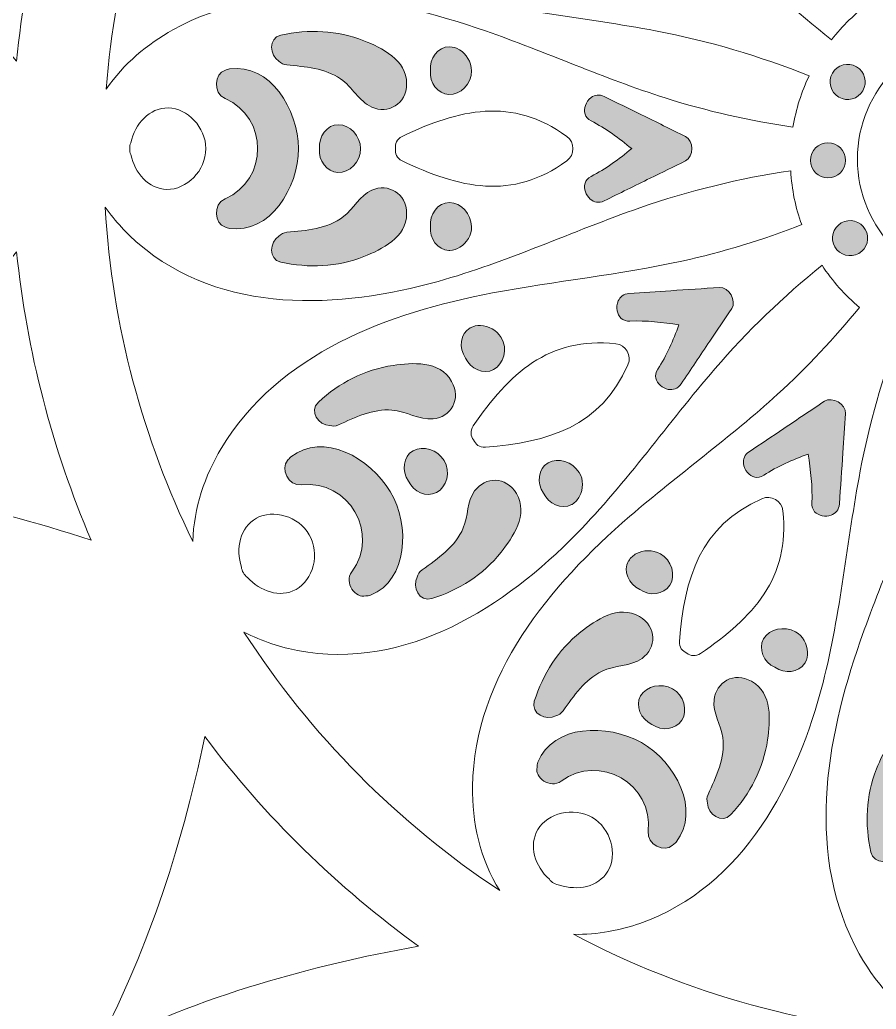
# Model space of a CAD drawing. Header units: millimetres. Extents: x -197 to 1097, y -667 to 136.
# Drawn here: x 317.7 to 378.3, y -111.9 to -41.9 of the extents above; entities that cross this region are included whole.
import ezdxf

# ---------------------------------------------------------------- set-up
doc = ezdxf.new("R2010")
doc.units = ezdxf.units.MM
doc.header["$MEASUREMENT"] = 0
doc.layers.add('engraving', color=7, linetype='Continuous')
doc.layers.add('Layer 5', color=7, linetype='Continuous')

# ---------------------------------------------------------------- blocks, each defined once
blk = doc.blocks.new('block 2')
at = {"layer": 'engraving'}
h = blk.add_hatch(color=1, dxfattribs=at)
h.dxf.hatch_style = 2
edge = h.paths.add_edge_path()
edge.add_spline(control_points=[(336.058, -44.834), (336.198, -44.981), (336.385, -45.085), (336.622, -45.107), (337.904, -45.227), (339.296, -45.33), (340.424, -46.089), (341.248, -46.643), (341.716, -47.672), (342.623, -48.085), (343.771, -48.608), (345.079, -47.885), (345.09, -46.439), (345.103, -44.72), (343.308, -43.889), (342.072, -43.396), (340.168, -42.636), (338.165, -42.568), (336.192, -43), (335.284, -43.199), (335.402, -44.447), (336.058, -44.834)], knot_values=[0, 0, 0, 0, 1, 1, 1, 2, 2, 2, 3, 3, 3, 4, 4, 4, 5, 5, 5, 6, 6, 6, 7, 7, 7, 7], degree=3, periodic=1)
h = blk.add_hatch(color=1, dxfattribs=at)
h.dxf.hatch_style = 2
edge = h.paths.add_edge_path()
edge.add_spline(control_points=[(348.123, -43.816), (348.119, -43.816), (348.116, -43.815), (348.112, -43.815), (347.294, -43.803), (346.695, -44.657), (346.767, -45.506), (346.686, -46.357), (347.277, -47.157), (348.078, -47.204), (348.871, -47.249), (349.714, -46.412), (349.678, -45.51), (349.652, -44.88), (349.315, -44.328), (348.836, -44.036), (348.622, -43.905), (348.381, -43.822), (348.123, -43.816)], knot_values=[0, 0, 0, 0, 1, 1, 1, 2, 2, 2, 3, 3, 3, 4, 4, 4, 5, 5, 5, 6, 6, 6, 6], degree=3, periodic=1)
h = blk.add_hatch(color=1, dxfattribs=at)
h.dxf.hatch_style = 2
edge = h.paths.add_edge_path()
edge.add_spline(control_points=[(337.436, -51.024), (337.414, -48.259), (335.434, -44.972), (332.573, -45.382), (332.449, -45.4), (332.34, -45.443), (332.243, -45.499), (331.527, -45.688), (331.348, -47.09), (332.248, -47.474), (335.322, -48.786), (335.321, -53.262), (332.248, -54.573), (331.349, -54.957), (331.527, -56.361), (332.243, -56.549), (332.341, -56.605), (332.449, -56.648), (332.573, -56.665), (335.401, -57.071), (337.457, -53.795), (337.436, -51.024)], knot_values=[0, 0, 0, 0, 1, 1, 1, 2, 2, 2, 3, 3, 3, 4, 4, 4, 5, 5, 5, 6, 6, 6, 7, 7, 7, 7], degree=3, periodic=1)
h = blk.add_hatch(color=1, dxfattribs=at)
h.dxf.hatch_style = 2
edge = h.paths.add_edge_path()
edge.add_spline(control_points=[(375.203, -45.684), (374.86, -46.278), (375.064, -47.038), (375.658, -47.381), (376.252, -47.724), (377.011, -47.52), (377.354, -46.926), (377.697, -46.332), (377.494, -45.573), (376.9, -45.23), (376.306, -44.887), (375.546, -45.09), (375.203, -45.684)], knot_values=[0, 0, 0, 0, 1, 1, 1, 2, 2, 2, 3, 3, 3, 4, 4, 4, 4], degree=3, periodic=1)
h = blk.add_hatch(color=1, dxfattribs=at)
h.dxf.hatch_style = 2
edge = h.paths.add_edge_path()
edge.add_spline(control_points=[(357.729, -54.079), (357.796, -54.276), (357.919, -54.457), (358.076, -54.591), (358.334, -54.812), (358.687, -54.905), (359.058, -54.715), (360.144, -54.183), (361.229, -53.649), (362.314, -53.116), (363.148, -52.706), (363.981, -52.296), (364.815, -51.888), (365.41, -51.596), (365.41, -50.452), (364.815, -50.16), (363.779, -49.652), (362.745, -49.144), (361.71, -48.635), (360.826, -48.2), (359.942, -47.766), (359.058, -47.333), (358.717, -47.158), (358.391, -47.222), (358.14, -47.405), (357.951, -47.542), (357.805, -47.745), (357.729, -47.968), (357.587, -48.37), (357.671, -48.831), (358.14, -49.06), (359.177, -49.591), (360.103, -50.283), (361.008, -51.024), (360.103, -51.764), (359.177, -52.456), (358.14, -52.987), (357.672, -53.217), (357.587, -53.678), (357.729, -54.079)], knot_values=[0, 0, 0, 0, 1, 1, 1, 2, 2, 2, 3, 3, 3, 4, 4, 4, 5, 5, 5, 6, 6, 6, 7, 7, 7, 8, 8, 8, 9, 9, 9, 10, 10, 10, 11, 11, 11, 12, 12, 12, 13, 13, 13, 13], degree=3, periodic=1)
h = blk.add_hatch(color=1, dxfattribs=at)
h.dxf.hatch_style = 2
edge = h.paths.add_edge_path()
edge.add_spline(control_points=[(340.236, -52.718), (341.029, -52.763), (341.873, -51.926), (341.836, -51.024), (341.799, -50.107), (341.109, -49.341), (340.27, -49.329), (339.453, -49.316), (338.853, -50.171), (338.926, -51.02), (338.844, -51.871), (339.435, -52.671), (340.236, -52.718)], knot_values=[0, 0, 0, 0, 1, 1, 1, 2, 2, 2, 3, 3, 3, 4, 4, 4, 4], degree=3, periodic=1)
h = blk.add_hatch(color=1, dxfattribs=at)
h.dxf.hatch_style = 2
edge = h.paths.add_edge_path()
edge.add_spline(control_points=[(373.643, -51.852), (373.643, -52.538), (374.199, -53.094), (374.885, -53.094), (375.571, -53.094), (376.127, -52.538), (376.127, -51.852), (376.127, -51.166), (375.571, -50.61), (374.885, -50.61), (374.199, -50.61), (373.643, -51.166), (373.643, -51.852)], knot_values=[0, 0, 0, 0, 1, 1, 1, 2, 2, 2, 3, 3, 3, 4, 4, 4, 4], degree=3, periodic=1)
h = blk.add_hatch(color=1, dxfattribs=at)
h.dxf.hatch_style = 2
edge = h.paths.add_edge_path()
edge.add_spline(control_points=[(336.058, -57.213), (335.402, -57.601), (335.282, -58.848), (336.192, -59.047), (338.16, -59.479), (340.174, -59.417), (342.072, -58.651), (343.308, -58.153), (345.103, -57.333), (345.09, -55.608), (345.078, -54.149), (343.775, -53.463), (342.623, -53.962), (341.778, -54.329), (341.349, -55.276), (340.623, -55.828), (339.471, -56.706), (337.969, -56.814), (336.622, -56.94), (336.385, -56.962), (336.199, -57.067), (336.058, -57.213)], knot_values=[0, 0, 0, 0, 1, 1, 1, 2, 2, 2, 3, 3, 3, 4, 4, 4, 5, 5, 5, 6, 6, 6, 7, 7, 7, 7], degree=3, periodic=1)
h = blk.add_hatch(color=1, dxfattribs=at)
h.dxf.hatch_style = 2
edge = h.paths.add_edge_path()
edge.add_spline(control_points=[(349.678, -56.538), (349.64, -55.621), (348.951, -54.855), (348.112, -54.843), (347.294, -54.831), (346.695, -55.685), (346.767, -56.534), (346.686, -57.385), (347.277, -58.185), (348.078, -58.232), (348.101, -58.233), (348.125, -58.226), (348.149, -58.226), (348.394, -58.224), (348.639, -58.142), (348.861, -58), (349.338, -57.697), (349.702, -57.135), (349.678, -56.538)], knot_values=[0, 0, 0, 0, 1, 1, 1, 2, 2, 2, 3, 3, 3, 4, 4, 4, 5, 5, 5, 6, 6, 6, 6], degree=3, periodic=1)
h = blk.add_hatch(color=1, dxfattribs=at)
h.dxf.hatch_style = 2
edge = h.paths.add_edge_path()
edge.add_spline(control_points=[(377.527, -56.732), (377.184, -56.138), (376.424, -55.934), (375.83, -56.277), (375.236, -56.62), (375.032, -57.38), (375.375, -57.974), (375.718, -58.568), (376.478, -58.771), (377.072, -58.428), (377.666, -58.085), (377.87, -57.326), (377.527, -56.732)], knot_values=[0, 0, 0, 0, 1, 1, 1, 2, 2, 2, 3, 3, 3, 4, 4, 4, 4], degree=3, periodic=1)
h = blk.add_hatch(color=1, dxfattribs=at)
h.dxf.hatch_style = 2
edge = h.paths.add_edge_path()
edge.add_spline(control_points=[(368.078, -62.337), (368.448, -61.787), (367.875, -60.796), (367.214, -60.841), (366.064, -60.919), (364.913, -60.996), (363.763, -61.073), (362.78, -61.139), (361.797, -61.204), (360.815, -61.271), (360.432, -61.29), (360.182, -61.509), (360.056, -61.793), (359.961, -62.006), (359.936, -62.255), (359.982, -62.486), (360.059, -62.905), (360.363, -63.262), (360.884, -63.226), (362.048, -63.167), (363.195, -63.304), (364.349, -63.492), (363.935, -64.586), (363.48, -65.648), (362.847, -66.627), (362.556, -67.06), (362.714, -67.501), (363.037, -67.778), (363.194, -67.915), (363.39, -68.01), (363.594, -68.048), (363.928, -68.11), (364.28, -68.014), (364.506, -67.664), (365.181, -66.661), (365.853, -65.656), (366.526, -64.651), (367.043, -63.88), (367.56, -63.108), (368.078, -62.337)], knot_values=[0, 0, 0, 0, 1, 1, 1, 2, 2, 2, 3, 3, 3, 4, 4, 4, 5, 5, 5, 6, 6, 6, 7, 7, 7, 8, 8, 8, 9, 9, 9, 10, 10, 10, 11, 11, 11, 12, 12, 12, 13, 13, 13, 13], degree=3, periodic=1)
h = blk.add_hatch(color=1, dxfattribs=at)
h.dxf.hatch_style = 2
edge = h.paths.add_edge_path()
edge.add_spline(control_points=[(351.241, -66.65), (351.951, -66.293), (352.263, -65.146), (351.78, -64.383), (351.443, -63.85), (350.875, -63.54), (350.314, -63.527), (350.063, -63.521), (349.813, -63.569), (349.587, -63.693), (349.583, -63.695), (349.579, -63.696), (349.576, -63.698), (348.862, -64.096), (348.77, -65.135), (349.257, -65.834), (349.612, -66.612), (350.525, -67.01), (351.241, -66.65)], knot_values=[0, 0, 0, 0, 1, 1, 1, 2, 2, 2, 3, 3, 3, 4, 4, 4, 5, 5, 5, 6, 6, 6, 6], degree=3, periodic=1)
h = blk.add_hatch(color=1, dxfattribs=at)
h.dxf.hatch_style = 2
edge = h.paths.add_edge_path()
edge.add_spline(control_points=[(339.647, -70.608), (339.842, -70.664), (340.056, -70.661), (340.272, -70.562), (341.442, -70.025), (342.699, -69.418), (344.055, -69.511), (345.046, -69.579), (345.966, -70.236), (346.958, -70.14), (348.213, -70.019), (348.984, -68.739), (348.271, -67.482), (347.423, -65.986), (345.453, -66.164), (344.136, -66.355), (342.108, -66.649), (340.338, -67.591), (338.846, -68.952), (338.159, -69.578), (338.885, -70.6), (339.647, -70.608)], knot_values=[0, 0, 0, 0, 1, 1, 1, 2, 2, 2, 3, 3, 3, 4, 4, 4, 5, 5, 5, 6, 6, 6, 7, 7, 7, 7], degree=3, periodic=1)
h = blk.add_hatch(color=1, dxfattribs=at)
h.dxf.hatch_style = 2
edge = h.paths.add_edge_path()
edge.add_spline(control_points=[(374.632, -68.892), (373.675, -69.535), (372.717, -70.176), (371.759, -70.818), (370.941, -71.366), (370.123, -71.914), (369.306, -72.463), (368.984, -72.671), (368.876, -72.986), (368.909, -73.295), (368.933, -73.527), (369.036, -73.755), (369.192, -73.932), (369.468, -74.256), (369.909, -74.414), (370.343, -74.122), (371.321, -73.49), (372.383, -73.034), (373.477, -72.62), (373.666, -73.774), (373.802, -74.922), (373.744, -76.086), (373.708, -76.606), (374.065, -76.91), (374.484, -76.987), (374.688, -77.028), (374.905, -77.012), (375.101, -76.943), (375.421, -76.83), (375.678, -76.571), (375.699, -76.154), (375.781, -74.948), (375.861, -73.742), (375.942, -72.535), (376.004, -71.609), (376.066, -70.682), (376.128, -69.756), (376.174, -69.094), (375.183, -68.522), (374.632, -68.892)], knot_values=[0, 0, 0, 0, 1, 1, 1, 2, 2, 2, 3, 3, 3, 4, 4, 4, 5, 5, 5, 6, 6, 6, 7, 7, 7, 8, 8, 8, 9, 9, 9, 10, 10, 10, 11, 11, 11, 12, 12, 12, 13, 13, 13, 13], degree=3, periodic=1)
h = blk.add_hatch(color=1, dxfattribs=at)
h.dxf.hatch_style = 2
edge = h.paths.add_edge_path()
edge.add_spline(control_points=[(336.903, -72.824), (336.804, -72.902), (336.732, -72.993), (336.675, -73.09), (336.151, -73.612), (336.696, -74.916), (337.668, -74.798), (340.986, -74.398), (343.222, -78.274), (341.217, -80.946), (340.63, -81.729), (341.486, -82.855), (342.201, -82.66), (342.313, -82.66), (342.428, -82.643), (342.544, -82.596), (345.196, -81.533), (345.339, -77.668), (343.935, -75.279), (342.534, -72.895), (339.175, -71.039), (336.903, -72.824)], knot_values=[0, 0, 0, 0, 1, 1, 1, 2, 2, 2, 3, 3, 3, 4, 4, 4, 5, 5, 5, 6, 6, 6, 7, 7, 7, 7], degree=3, periodic=1)
h = blk.add_hatch(color=1, dxfattribs=at)
h.dxf.hatch_style = 2
edge = h.paths.add_edge_path()
edge.add_spline(control_points=[(347.207, -75.346), (347.917, -74.989), (348.229, -73.842), (347.746, -73.079), (347.255, -72.304), (346.275, -71.985), (345.542, -72.394), (344.828, -72.792), (344.736, -73.831), (345.223, -74.531), (345.578, -75.308), (346.491, -75.706), (347.207, -75.346)], knot_values=[0, 0, 0, 0, 1, 1, 1, 2, 2, 2, 3, 3, 3, 4, 4, 4, 4], degree=3, periodic=1)
h = blk.add_hatch(color=1, dxfattribs=at)
h.dxf.hatch_style = 2
edge = h.paths.add_edge_path()
edge.add_spline(control_points=[(354.771, -75.385), (355.126, -76.163), (356.039, -76.56), (356.755, -76.2), (356.776, -76.189), (356.794, -76.172), (356.814, -76.16), (357.025, -76.035), (357.196, -75.842), (357.318, -75.608), (357.58, -75.107), (357.614, -74.438), (357.294, -73.933), (356.803, -73.158), (355.823, -72.839), (355.09, -73.248), (354.376, -73.646), (354.284, -74.686), (354.771, -75.385)], knot_values=[0, 0, 0, 0, 1, 1, 1, 2, 2, 2, 3, 3, 3, 4, 4, 4, 5, 5, 5, 6, 6, 6, 6], degree=3, periodic=1)
h = blk.add_hatch(color=1, dxfattribs=at)
h.dxf.hatch_style = 2
edge = h.paths.add_edge_path()
edge.add_spline(control_points=[(349.896, -75.23), (349.348, -75.97), (349.45, -77.004), (349.098, -77.846), (348.539, -79.182), (347.292, -80.027), (346.189, -80.809), (345.994, -80.947), (345.885, -81.131), (345.837, -81.328), (345.462, -81.992), (345.982, -83.132), (346.87, -82.849), (348.789, -82.239), (350.503, -81.179), (351.764, -79.566), (352.585, -78.517), (353.73, -76.909), (352.856, -75.422), (352.116, -74.164), (350.645, -74.222), (349.896, -75.23)], knot_values=[0, 0, 0, 0, 1, 1, 1, 2, 2, 2, 3, 3, 3, 4, 4, 4, 5, 5, 5, 6, 6, 6, 7, 7, 7, 7], degree=3, periodic=1)
h = blk.add_hatch(color=1, dxfattribs=at)
h.dxf.hatch_style = 2
edge = h.paths.add_edge_path()
edge.add_spline(control_points=[(363.037, -79.676), (362.479, -79.383), (361.832, -79.399), (361.34, -79.667), (361.119, -79.788), (360.927, -79.955), (360.793, -80.175), (360.791, -80.179), (360.788, -80.181), (360.786, -80.185), (360.367, -80.886), (360.807, -81.833), (361.578, -82.194), (362.275, -82.69), (363.263, -82.579), (363.704, -81.908), (364.14, -81.245), (363.837, -80.095), (363.037, -79.676)], knot_values=[0, 0, 0, 0, 1, 1, 1, 2, 2, 2, 3, 3, 3, 4, 4, 4, 5, 5, 5, 6, 6, 6, 6], degree=3, periodic=1)
h = blk.add_hatch(color=1, dxfattribs=at)
h.dxf.hatch_style = 2
edge = h.paths.add_edge_path()
edge.add_spline(control_points=[(355.642, -91.133), (355.839, -91.085), (356.023, -90.975), (356.161, -90.781), (356.905, -89.731), (357.691, -88.577), (358.911, -87.98), (359.804, -87.543), (360.929, -87.652), (361.739, -87.073), (362.766, -86.34), (362.794, -84.846), (361.548, -84.114), (360.066, -83.243), (358.448, -84.382), (357.403, -85.206), (355.794, -86.475), (354.732, -88.175), (354.12, -90.1), (353.839, -90.986), (354.978, -91.508), (355.642, -91.133)], knot_values=[0, 0, 0, 0, 1, 1, 1, 2, 2, 2, 3, 3, 3, 4, 4, 4, 5, 5, 5, 6, 6, 6, 7, 7, 7, 7], degree=3, periodic=1)
h = blk.add_hatch(color=1, dxfattribs=at)
h.dxf.hatch_style = 2
edge = h.paths.add_edge_path()
edge.add_spline(control_points=[(372.587, -85.19), (371.775, -84.764), (370.767, -84.978), (370.336, -85.698), (369.917, -86.4), (370.357, -87.347), (371.129, -87.708), (371.825, -88.204), (372.814, -88.093), (373.254, -87.422), (373.267, -87.402), (373.274, -87.379), (373.285, -87.358), (373.406, -87.145), (373.457, -86.891), (373.446, -86.628), (373.422, -86.064), (373.117, -85.468), (372.587, -85.19)], knot_values=[0, 0, 0, 0, 1, 1, 1, 2, 2, 2, 3, 3, 3, 4, 4, 4, 5, 5, 5, 6, 6, 6, 6], degree=3, periodic=1)
h = blk.add_hatch(color=1, dxfattribs=at)
h.dxf.hatch_style = 2
edge = h.paths.add_edge_path()
edge.add_spline(control_points=[(368.018, -98.124), (369.375, -96.635), (370.329, -94.86), (370.615, -92.833), (370.801, -91.514), (370.989, -89.549), (369.488, -88.698), (368.219, -87.978), (366.973, -88.764), (366.829, -90.012), (366.724, -90.926), (367.33, -91.771), (367.446, -92.676), (367.629, -94.113), (366.972, -95.468), (366.408, -96.697), (366.309, -96.914), (366.306, -97.127), (366.363, -97.323), (366.37, -98.084), (367.39, -98.812), (368.018, -98.124)], knot_values=[0, 0, 0, 0, 1, 1, 1, 2, 2, 2, 3, 3, 3, 4, 4, 4, 5, 5, 5, 6, 6, 6, 7, 7, 7, 7], degree=3, periodic=1)
h = blk.add_hatch(color=1, dxfattribs=at)
h.dxf.hatch_style = 2
edge = h.paths.add_edge_path()
edge.add_spline(control_points=[(361.64, -89.733), (361.221, -90.434), (361.661, -91.381), (362.433, -91.743), (363.129, -92.238), (364.118, -92.127), (364.558, -91.456), (364.994, -90.793), (364.691, -89.643), (363.891, -89.224), (363.079, -88.798), (362.071, -89.012), (361.64, -89.733)], knot_values=[0, 0, 0, 0, 1, 1, 1, 2, 2, 2, 3, 3, 3, 4, 4, 4, 4], degree=3, periodic=1)
h = blk.add_hatch(color=1, dxfattribs=at)
h.dxf.hatch_style = 2
edge = h.paths.add_edge_path()
edge.add_spline(control_points=[(362.171, -99.302), (362.054, -100.273), (363.359, -100.82), (363.88, -100.294), (363.977, -100.238), (364.068, -100.165), (364.145, -100.067), (365.911, -97.821), (364.102, -94.401), (361.691, -93.035), (359.286, -91.671), (355.449, -91.742), (354.374, -94.425), (354.327, -94.542), (354.31, -94.657), (354.31, -94.769), (354.116, -95.484), (355.24, -96.34), (356.023, -95.752), (358.696, -93.746), (362.572, -95.985), (362.171, -99.302)], knot_values=[0, 0, 0, 0, 1, 1, 1, 2, 2, 2, 3, 3, 3, 4, 4, 4, 5, 5, 5, 6, 6, 6, 7, 7, 7, 7], degree=3, periodic=1)
h = blk.add_hatch(color=1, dxfattribs=at)
h.dxf.hatch_style = 2
edge = h.paths.add_edge_path()
edge.add_spline(control_points=[(383.007, -94.347), (383.53, -93.199), (382.807, -91.891), (381.362, -91.88), (379.643, -91.866), (378.811, -93.662), (378.318, -94.897), (377.559, -96.801), (377.49, -98.805), (377.922, -100.777), (378.121, -101.686), (379.369, -101.568), (379.757, -100.912), (379.903, -100.771), (380.007, -100.585), (380.03, -100.347), (380.149, -99.066), (380.253, -97.673), (381.012, -96.546), (381.566, -95.721), (382.594, -95.253), (383.007, -94.347)], knot_values=[0, 0, 0, 0, 1, 1, 1, 2, 2, 2, 3, 3, 3, 4, 4, 4, 5, 5, 5, 6, 6, 6, 7, 7, 7, 7], degree=3, periodic=1)
at = {"layer": 'engraving', "lineweight": 0}
for points, knots in [([(336.058, -44.834), (336.198, -44.981), (336.385, -45.085), (336.622, -45.107), (337.904, -45.227), (339.296, -45.33), (340.424, -46.089), (341.248, -46.643), (341.716, -47.672), (342.623, -48.085), (343.771, -48.608), (345.079, -47.885), (345.09, -46.439), (345.103, -44.72), (343.308, -43.889), (342.072, -43.396), (340.168, -42.636), (338.165, -42.568), (336.192, -43), (335.284, -43.199), (335.402, -44.447), (336.058, -44.834)], [0, 0, 0, 0, 1, 1, 1, 2, 2, 2, 3, 3, 3, 4, 4, 4, 5, 5, 5, 6, 6, 6, 7, 7, 7, 7]), ([(348.123, -43.816), (348.119, -43.816), (348.116, -43.815), (348.112, -43.815), (347.294, -43.803), (346.695, -44.657), (346.767, -45.506), (346.686, -46.357), (347.277, -47.157), (348.078, -47.204), (348.871, -47.249), (349.714, -46.412), (349.678, -45.51), (349.652, -44.88), (349.315, -44.328), (348.836, -44.036), (348.622, -43.905), (348.381, -43.822), (348.123, -43.816)], [0, 0, 0, 0, 1, 1, 1, 2, 2, 2, 3, 3, 3, 4, 4, 4, 5, 5, 5, 6, 6, 6, 6]), ([(337.436, -51.024), (337.414, -48.259), (335.434, -44.972), (332.573, -45.382), (332.449, -45.4), (332.34, -45.443), (332.243, -45.499), (331.527, -45.688), (331.348, -47.09), (332.248, -47.474), (335.322, -48.786), (335.321, -53.262), (332.248, -54.573), (331.349, -54.957), (331.527, -56.361), (332.243, -56.549), (332.341, -56.605), (332.449, -56.648), (332.573, -56.665), (335.401, -57.071), (337.457, -53.795), (337.436, -51.024)], [0, 0, 0, 0, 1, 1, 1, 2, 2, 2, 3, 3, 3, 4, 4, 4, 5, 5, 5, 6, 6, 6, 7, 7, 7, 7]), ([(375.203, -45.684), (374.86, -46.278), (375.064, -47.038), (375.658, -47.381), (376.252, -47.724), (377.011, -47.52), (377.354, -46.926), (377.697, -46.332), (377.494, -45.573), (376.9, -45.23), (376.306, -44.887), (375.546, -45.09), (375.203, -45.684)], [0, 0, 0, 0, 1, 1, 1, 2, 2, 2, 3, 3, 3, 4, 4, 4, 4]), ([(357.729, -54.079), (357.796, -54.276), (357.919, -54.457), (358.076, -54.591), (358.334, -54.812), (358.687, -54.905), (359.058, -54.715), (360.144, -54.183), (361.229, -53.649), (362.314, -53.116), (363.148, -52.706), (363.981, -52.296), (364.815, -51.888), (365.41, -51.596), (365.41, -50.452), (364.815, -50.16), (363.779, -49.652), (362.745, -49.144), (361.71, -48.635), (360.826, -48.2), (359.942, -47.766), (359.058, -47.333), (358.717, -47.158), (358.391, -47.222), (358.14, -47.405), (357.951, -47.542), (357.805, -47.745), (357.729, -47.968), (357.587, -48.37), (357.671, -48.831), (358.14, -49.06), (359.177, -49.591), (360.103, -50.283), (361.008, -51.024), (360.103, -51.764), (359.177, -52.456), (358.14, -52.987), (357.672, -53.217), (357.587, -53.678), (357.729, -54.079)], [0, 0, 0, 0, 1, 1, 1, 2, 2, 2, 3, 3, 3, 4, 4, 4, 5, 5, 5, 6, 6, 6, 7, 7, 7, 8, 8, 8, 9, 9, 9, 10, 10, 10, 11, 11, 11, 12, 12, 12, 13, 13, 13, 13]), ([(340.236, -52.718), (341.029, -52.763), (341.873, -51.926), (341.836, -51.024), (341.799, -50.107), (341.109, -49.341), (340.27, -49.329), (339.453, -49.316), (338.853, -50.171), (338.926, -51.02), (338.844, -51.871), (339.435, -52.671), (340.236, -52.718)], [0, 0, 0, 0, 1, 1, 1, 2, 2, 2, 3, 3, 3, 4, 4, 4, 4]), ([(373.643, -51.852), (373.643, -52.538), (374.199, -53.094), (374.885, -53.094), (375.571, -53.094), (376.127, -52.538), (376.127, -51.852), (376.127, -51.166), (375.571, -50.61), (374.885, -50.61), (374.199, -50.61), (373.643, -51.166), (373.643, -51.852)], [0, 0, 0, 0, 1, 1, 1, 2, 2, 2, 3, 3, 3, 4, 4, 4, 4]), ([(336.058, -57.213), (335.402, -57.601), (335.282, -58.848), (336.192, -59.047), (338.16, -59.479), (340.174, -59.417), (342.072, -58.651), (343.308, -58.153), (345.103, -57.333), (345.09, -55.608), (345.078, -54.149), (343.775, -53.463), (342.623, -53.962), (341.778, -54.329), (341.349, -55.276), (340.623, -55.828), (339.471, -56.706), (337.969, -56.814), (336.622, -56.94), (336.385, -56.962), (336.199, -57.067), (336.058, -57.213)], [0, 0, 0, 0, 1, 1, 1, 2, 2, 2, 3, 3, 3, 4, 4, 4, 5, 5, 5, 6, 6, 6, 7, 7, 7, 7]), ([(349.678, -56.538), (349.64, -55.621), (348.951, -54.855), (348.112, -54.843), (347.294, -54.831), (346.695, -55.685), (346.767, -56.534), (346.686, -57.385), (347.277, -58.185), (348.078, -58.232), (348.101, -58.233), (348.125, -58.226), (348.149, -58.226), (348.394, -58.224), (348.639, -58.142), (348.861, -58), (349.338, -57.697), (349.702, -57.135), (349.678, -56.538)], [0, 0, 0, 0, 1, 1, 1, 2, 2, 2, 3, 3, 3, 4, 4, 4, 5, 5, 5, 6, 6, 6, 6]), ([(377.527, -56.732), (377.184, -56.138), (376.424, -55.934), (375.83, -56.277), (375.236, -56.62), (375.032, -57.38), (375.375, -57.974), (375.718, -58.568), (376.478, -58.771), (377.072, -58.428), (377.666, -58.085), (377.87, -57.326), (377.527, -56.732)], [0, 0, 0, 0, 1, 1, 1, 2, 2, 2, 3, 3, 3, 4, 4, 4, 4]), ([(368.078, -62.337), (368.448, -61.787), (367.875, -60.796), (367.214, -60.841), (366.064, -60.919), (364.913, -60.996), (363.763, -61.073), (362.78, -61.139), (361.797, -61.204), (360.815, -61.271), (360.432, -61.29), (360.182, -61.509), (360.056, -61.793), (359.961, -62.006), (359.936, -62.255), (359.982, -62.486), (360.059, -62.905), (360.363, -63.262), (360.884, -63.226), (362.048, -63.167), (363.195, -63.304), (364.349, -63.492), (363.935, -64.586), (363.48, -65.648), (362.847, -66.627), (362.556, -67.06), (362.714, -67.501), (363.037, -67.778), (363.194, -67.915), (363.39, -68.01), (363.594, -68.048), (363.928, -68.11), (364.28, -68.014), (364.506, -67.664), (365.181, -66.661), (365.853, -65.656), (366.526, -64.651), (367.043, -63.88), (367.56, -63.108), (368.078, -62.337)], [0, 0, 0, 0, 1, 1, 1, 2, 2, 2, 3, 3, 3, 4, 4, 4, 5, 5, 5, 6, 6, 6, 7, 7, 7, 8, 8, 8, 9, 9, 9, 10, 10, 10, 11, 11, 11, 12, 12, 12, 13, 13, 13, 13]), ([(351.241, -66.65), (351.951, -66.293), (352.263, -65.146), (351.78, -64.383), (351.443, -63.85), (350.875, -63.54), (350.314, -63.527), (350.063, -63.521), (349.813, -63.569), (349.587, -63.693), (349.583, -63.695), (349.579, -63.696), (349.576, -63.698), (348.862, -64.096), (348.77, -65.135), (349.257, -65.834), (349.612, -66.612), (350.525, -67.01), (351.241, -66.65)], [0, 0, 0, 0, 1, 1, 1, 2, 2, 2, 3, 3, 3, 4, 4, 4, 5, 5, 5, 6, 6, 6, 6]), ([(339.647, -70.608), (339.842, -70.664), (340.056, -70.661), (340.272, -70.562), (341.442, -70.025), (342.699, -69.418), (344.055, -69.511), (345.046, -69.579), (345.966, -70.236), (346.958, -70.14), (348.213, -70.019), (348.984, -68.739), (348.271, -67.482), (347.423, -65.986), (345.453, -66.164), (344.136, -66.355), (342.108, -66.649), (340.338, -67.591), (338.846, -68.952), (338.159, -69.578), (338.885, -70.6), (339.647, -70.608)], [0, 0, 0, 0, 1, 1, 1, 2, 2, 2, 3, 3, 3, 4, 4, 4, 5, 5, 5, 6, 6, 6, 7, 7, 7, 7]), ([(374.632, -68.892), (373.675, -69.535), (372.717, -70.176), (371.759, -70.818), (370.941, -71.366), (370.123, -71.914), (369.306, -72.463), (368.984, -72.671), (368.876, -72.986), (368.909, -73.295), (368.933, -73.527), (369.036, -73.755), (369.192, -73.932), (369.468, -74.256), (369.909, -74.414), (370.343, -74.122), (371.321, -73.49), (372.383, -73.034), (373.477, -72.62), (373.666, -73.774), (373.802, -74.922), (373.744, -76.086), (373.708, -76.606), (374.065, -76.91), (374.484, -76.987), (374.688, -77.028), (374.905, -77.012), (375.101, -76.943), (375.421, -76.83), (375.678, -76.571), (375.699, -76.154), (375.781, -74.948), (375.861, -73.742), (375.942, -72.535), (376.004, -71.609), (376.066, -70.682), (376.128, -69.756), (376.174, -69.094), (375.183, -68.522), (374.632, -68.892)], [0, 0, 0, 0, 1, 1, 1, 2, 2, 2, 3, 3, 3, 4, 4, 4, 5, 5, 5, 6, 6, 6, 7, 7, 7, 8, 8, 8, 9, 9, 9, 10, 10, 10, 11, 11, 11, 12, 12, 12, 13, 13, 13, 13]), ([(336.903, -72.824), (336.804, -72.902), (336.732, -72.993), (336.675, -73.09), (336.151, -73.612), (336.696, -74.916), (337.668, -74.798), (340.986, -74.398), (343.222, -78.274), (341.217, -80.946), (340.63, -81.729), (341.486, -82.855), (342.201, -82.66), (342.313, -82.66), (342.428, -82.643), (342.544, -82.596), (345.196, -81.533), (345.339, -77.668), (343.935, -75.279), (342.534, -72.895), (339.175, -71.039), (336.903, -72.824)], [0, 0, 0, 0, 1, 1, 1, 2, 2, 2, 3, 3, 3, 4, 4, 4, 5, 5, 5, 6, 6, 6, 7, 7, 7, 7]), ([(347.207, -75.346), (347.917, -74.989), (348.229, -73.842), (347.746, -73.079), (347.255, -72.304), (346.275, -71.985), (345.542, -72.394), (344.828, -72.792), (344.736, -73.831), (345.223, -74.531), (345.578, -75.308), (346.491, -75.706), (347.207, -75.346)], [0, 0, 0, 0, 1, 1, 1, 2, 2, 2, 3, 3, 3, 4, 4, 4, 4]), ([(354.771, -75.385), (355.126, -76.163), (356.039, -76.56), (356.755, -76.2), (356.776, -76.189), (356.794, -76.172), (356.814, -76.16), (357.025, -76.035), (357.196, -75.842), (357.318, -75.608), (357.58, -75.107), (357.614, -74.438), (357.294, -73.933), (356.803, -73.158), (355.823, -72.839), (355.09, -73.248), (354.376, -73.646), (354.284, -74.686), (354.771, -75.385)], [0, 0, 0, 0, 1, 1, 1, 2, 2, 2, 3, 3, 3, 4, 4, 4, 5, 5, 5, 6, 6, 6, 6]), ([(349.896, -75.23), (349.348, -75.97), (349.45, -77.004), (349.098, -77.846), (348.539, -79.182), (347.292, -80.027), (346.189, -80.809), (345.994, -80.947), (345.885, -81.131), (345.837, -81.328), (345.462, -81.992), (345.982, -83.132), (346.87, -82.849), (348.789, -82.239), (350.503, -81.179), (351.764, -79.566), (352.585, -78.517), (353.73, -76.909), (352.856, -75.422), (352.116, -74.164), (350.645, -74.222), (349.896, -75.23)], [0, 0, 0, 0, 1, 1, 1, 2, 2, 2, 3, 3, 3, 4, 4, 4, 5, 5, 5, 6, 6, 6, 7, 7, 7, 7]), ([(363.037, -79.676), (362.479, -79.383), (361.832, -79.399), (361.34, -79.667), (361.119, -79.788), (360.927, -79.955), (360.793, -80.175), (360.791, -80.179), (360.788, -80.181), (360.786, -80.185), (360.367, -80.886), (360.807, -81.833), (361.578, -82.194), (362.275, -82.69), (363.263, -82.579), (363.704, -81.908), (364.14, -81.245), (363.837, -80.095), (363.037, -79.676)], [0, 0, 0, 0, 1, 1, 1, 2, 2, 2, 3, 3, 3, 4, 4, 4, 5, 5, 5, 6, 6, 6, 6]), ([(355.642, -91.133), (355.839, -91.085), (356.023, -90.975), (356.161, -90.781), (356.905, -89.731), (357.691, -88.577), (358.911, -87.98), (359.804, -87.543), (360.929, -87.652), (361.739, -87.073), (362.766, -86.34), (362.794, -84.846), (361.548, -84.114), (360.066, -83.243), (358.448, -84.382), (357.403, -85.206), (355.794, -86.475), (354.732, -88.175), (354.12, -90.1), (353.839, -90.986), (354.978, -91.508), (355.642, -91.133)], [0, 0, 0, 0, 1, 1, 1, 2, 2, 2, 3, 3, 3, 4, 4, 4, 5, 5, 5, 6, 6, 6, 7, 7, 7, 7]), ([(372.587, -85.19), (371.775, -84.764), (370.767, -84.978), (370.336, -85.698), (369.917, -86.4), (370.357, -87.347), (371.129, -87.708), (371.825, -88.204), (372.814, -88.093), (373.254, -87.422), (373.267, -87.402), (373.274, -87.379), (373.285, -87.358), (373.406, -87.145), (373.457, -86.891), (373.446, -86.628), (373.422, -86.064), (373.117, -85.468), (372.587, -85.19)], [0, 0, 0, 0, 1, 1, 1, 2, 2, 2, 3, 3, 3, 4, 4, 4, 5, 5, 5, 6, 6, 6, 6]), ([(368.018, -98.124), (369.375, -96.635), (370.329, -94.86), (370.615, -92.833), (370.801, -91.514), (370.989, -89.549), (369.488, -88.698), (368.219, -87.978), (366.973, -88.764), (366.829, -90.012), (366.724, -90.926), (367.33, -91.771), (367.446, -92.676), (367.629, -94.113), (366.972, -95.468), (366.408, -96.697), (366.309, -96.914), (366.306, -97.127), (366.363, -97.323), (366.37, -98.084), (367.39, -98.812), (368.018, -98.124)], [0, 0, 0, 0, 1, 1, 1, 2, 2, 2, 3, 3, 3, 4, 4, 4, 5, 5, 5, 6, 6, 6, 7, 7, 7, 7]), ([(361.64, -89.733), (361.221, -90.434), (361.661, -91.381), (362.433, -91.743), (363.129, -92.238), (364.118, -92.127), (364.558, -91.456), (364.994, -90.793), (364.691, -89.643), (363.891, -89.224), (363.079, -88.798), (362.071, -89.012), (361.64, -89.733)], [0, 0, 0, 0, 1, 1, 1, 2, 2, 2, 3, 3, 3, 4, 4, 4, 4]), ([(362.171, -99.302), (362.054, -100.273), (363.359, -100.82), (363.88, -100.294), (363.977, -100.238), (364.068, -100.165), (364.145, -100.067), (365.911, -97.821), (364.102, -94.401), (361.691, -93.035), (359.286, -91.671), (355.449, -91.742), (354.374, -94.425), (354.327, -94.542), (354.31, -94.657), (354.31, -94.769), (354.116, -95.484), (355.24, -96.34), (356.023, -95.752), (358.696, -93.746), (362.572, -95.985), (362.171, -99.302)], [0, 0, 0, 0, 1, 1, 1, 2, 2, 2, 3, 3, 3, 4, 4, 4, 5, 5, 5, 6, 6, 6, 7, 7, 7, 7]), ([(383.007, -94.347), (383.53, -93.199), (382.807, -91.891), (381.362, -91.88), (379.643, -91.866), (378.811, -93.662), (378.318, -94.897), (377.559, -96.801), (377.49, -98.805), (377.922, -100.777), (378.121, -101.686), (379.369, -101.568), (379.757, -100.912), (379.903, -100.771), (380.007, -100.585), (380.03, -100.347), (380.149, -99.066), (380.253, -97.673), (381.012, -96.546), (381.566, -95.721), (382.594, -95.253), (383.007, -94.347)], [0, 0, 0, 0, 1, 1, 1, 2, 2, 2, 3, 3, 3, 4, 4, 4, 5, 5, 5, 6, 6, 6, 7, 7, 7, 7])]:
    blk.add_open_spline(points, degree=3, knots=knots, dxfattribs=at)

msp = doc.modelspace()

# ---------------------------------------------------------------- linework, layer by layer
at = {"layer": 'Layer 5', "lineweight": 0}
for points, knots in [([(577.258, -48.982), (577.258, -48.982), (556.157, -24.14), (556.157, -24.14), (558.66, -25.373), (561.462, -25.238), (563.306, -22.125), (566.591, -16.58), (561.229, -9.823), (557.774, -5.756), (553.219, -0.395), (547.683, 4.04), (542.116, 8.296), (542.052, 8.345), (541.988, 8.38), (541.925, 8.407), (539.241, 10.859), (536.129, 12.852), (532.93, 14.607), (533.15, 15.085), (533.369, 15.567), (533.586, 16.053), (534.043, 15.912), (534.499, 15.759), (534.95, 15.579), (537.777, 14.447), (540.339, 12.805), (543.034, 11.412), (545.808, 9.977), (549.035, 8.883), (552.111, 9.89), (554.453, 10.657), (556.399, 12.631), (557.003, 15.01), (557.641, 17.52), (556.783, 20.129), (554.577, 21.637), (552.02, 23.386), (548.837, 23.111), (545.979, 22.579), (542.372, 21.907), (538.844, 20.855), (535.281, 20.023), (537.088, 24.447), (538.749, 29.154), (540.247, 34.108), (540.569, 35.174), (540.426, 36.35), (539.857, 37.337), (539.287, 38.324), (538.339, 39.036), (537.254, 39.29), (531.402, 40.66), (525.732, 41.666), (520.299, 42.317), (523.166, 45.555), (526.393, 48.491), (529.215, 51.791), (531.105, 54), (532.935, 56.619), (532.699, 59.708), (532.496, 62.372), (530.665, 64.42), (528.172, 65.123), (525.81, 65.789), (523.128, 65.09), (521.293, 63.446), (518.883, 61.285), (518.216, 57.943), (518.072, 54.824), (517.931, 51.793), (518.072, 48.753), (517.639, 45.739), (517.487, 44.685), (517.24, 43.668), (516.921, 42.678), (516.526, 42.715), (516.128, 42.757), (515.736, 42.789), (515.909, 46.98), (515.818, 51.267), (514.916, 55.366), (514.923, 55.434), (514.925, 55.507), (514.915, 55.587), (514.012, 62.536), (512.94, 69.548), (510.574, 76.173), (508.779, 81.199), (505.609, 89.221), (499.164, 89.149), (495.821, 89.112), (494.272, 87.093), (493.911, 84.59), (493.911, 84.59), (484.417, 111.176), (484.417, 111.176), (484.417, 111.176), (483.804, 112.887), (483.804, 112.887), (483.101, 114.677), (481.282, 115.728), (479.351, 115.44), (479.351, 115.44), (446.037, 109.358), (446.037, 109.358), (448.869, 110.84), (450.706, 113.539), (448.724, 117.063), (445.564, 122.68), (437.032, 121.415), (431.781, 120.456), (424.861, 119.193), (418.253, 116.616), (411.783, 113.923), (411.709, 113.892), (411.647, 113.854), (411.591, 113.813), (408.184, 112.733), (404.954, 111.072), (401.882, 109.217), (401.569, 109.657), (401.252, 110.097), (400.931, 110.537), (401.241, 110.819), (401.559, 111.095), (401.893, 111.358), (404.286, 113.24), (406.989, 114.638), (409.544, 116.275), (412.173, 117.96), (414.734, 120.208), (415.4, 123.376), (415.907, 125.787), (415.17, 128.459), (413.412, 130.172), (411.558, 131.98), (408.869, 132.541), (406.46, 131.385), (403.667, 130.044), (402.314, 127.151), (401.345, 124.409), (400.145, 121.013), (399.301, 117.499), (398.266, 114.058), (395.433, 117.681), (392.308, 121.317), (388.912, 124.935), (388.151, 125.747), (387.06, 126.212), (385.92, 126.212), (384.78, 126.212), (383.69, 125.746), (382.928, 124.935), (378.724, 120.455), (374.935, 115.948), (371.602, 111.473), (370.123, 115.746), (369.178, 120.215), (367.665, 124.498), (366.696, 127.239), (365.344, 130.133), (362.551, 131.473), (360.141, 132.63), (357.453, 132.068), (355.598, 130.261), (353.84, 128.548), (353.104, 125.875), (353.611, 123.464), (354.276, 120.297), (356.837, 118.049), (359.467, 116.364), (362.021, 114.727), (364.724, 113.329), (367.118, 111.446), (368.091, 110.681), (368.953, 109.825), (369.743, 108.91), (369.54, 108.624), (369.338, 108.338), (369.14, 108.052), (369.126, 108.062), (369.115, 108.074), (369.1, 108.084), (365.446, 110.421), (361.563, 112.588), (357.419, 113.901), (357.364, 113.942), (357.302, 113.98), (357.228, 114.011), (350.758, 116.704), (344.149, 119.281), (337.229, 120.545), (331.979, 121.504), (323.447, 122.769), (320.287, 117.152), (318.553, 114.069), (319.741, 111.618), (321.961, 110.06), (321.961, 110.06), (294.255, 115.12), (294.255, 115.12), (294.255, 115.12), (292.463, 115.444), (292.463, 115.444), (290.559, 115.727), (288.74, 114.675), (288.029, 112.866), (288.029, 112.866), (275.706, 78.362), (275.706, 78.362), (276.973, 82.406), (276.154, 87.368), (270.892, 87.426), (264.447, 87.498), (261.277, 79.477), (259.482, 74.45), (257.116, 67.825), (256.044, 60.814), (255.141, 53.864), (255.131, 53.784), (255.133, 53.712), (255.14, 53.643), (254.349, 50.048), (254.182, 46.308), (254.269, 42.615), (253.754, 42.564), (253.241, 42.515), (252.722, 42.458), (252.601, 42.97), (252.493, 43.487), (252.417, 44.017), (251.984, 47.031), (252.125, 50.071), (251.984, 53.101), (251.84, 56.221), (251.173, 59.563), (248.763, 61.723), (246.928, 63.368), (244.246, 64.066), (241.884, 63.4), (239.391, 62.698), (237.56, 60.65), (237.357, 57.985), (237.121, 54.896), (238.951, 52.278), (240.841, 50.068), (243.272, 47.226), (246.006, 44.654), (248.55, 41.925), (244.035, 41.285), (239.372, 40.411), (234.586, 39.29), (233.502, 39.035), (232.554, 38.324), (231.984, 37.337), (231.414, 36.35), (231.272, 35.173), (231.594, 34.107), (233.348, 28.308), (235.324, 22.844), (237.497, 17.781), (232.943, 18.629), (228.498, 20.093), (223.924, 20.944), (221.066, 21.476), (217.883, 21.751), (215.326, 20.003), (213.12, 18.495), (212.262, 15.885), (212.9, 13.375), (213.504, 10.997), (215.45, 9.023), (217.792, 8.256), (220.868, 7.249), (224.095, 8.343), (226.869, 9.777), (229.564, 11.171), (232.126, 12.813), (234.953, 13.945), (236.189, 14.439), (237.451, 14.772), (238.729, 15), (238.871, 14.689), (239.014, 14.381), (239.158, 14.074), (239.059, 14.06), (238.959, 14.033), (238.856, 13.98), (235.006, 11.985), (231.187, 9.705), (227.978, 6.773), (227.915, 6.746), (227.851, 6.711), (227.787, 6.662), (222.22, 2.405), (216.684, -2.029), (212.129, -7.39), (208.674, -11.458), (203.312, -18.214), (206.597, -23.759), (208.712, -27.332), (212.089, -26.983), (214.83, -25.145), (214.83, -25.145), (195.758, -47.595), (195.758, -47.595), (195.758, -47.595), (194.582, -48.982), (194.582, -48.982), (193.383, -50.487), (193.383, -52.589), (194.597, -54.112), (194.597, -54.112), (217.806, -81.434), (217.806, -81.434), (214.929, -78.439), (210.295, -76.921), (207.642, -81.4), (204.358, -86.945), (209.719, -93.701), (213.175, -97.769), (217.73, -103.13), (223.265, -107.564), (228.833, -111.821), (228.897, -111.87), (228.96, -111.904), (229.024, -111.932), (231.861, -114.524), (235.175, -116.606), (238.567, -118.433), (238.368, -118.872), (238.17, -119.315), (237.974, -119.761), (237.309, -119.58), (236.65, -119.364), (235.999, -119.103), (233.172, -117.972), (230.609, -116.33), (227.915, -114.936), (225.141, -113.502), (221.913, -112.408), (218.837, -113.415), (216.496, -114.182), (214.55, -116.155), (213.945, -118.534), (213.307, -121.044), (214.165, -123.654), (216.371, -125.162), (218.929, -126.91), (222.111, -126.635), (224.97, -126.103), (228.84, -125.383), (232.619, -124.225), (236.449, -123.371), (234.685, -127.716), (233.061, -132.331), (231.594, -137.183), (231.272, -138.248), (231.414, -139.425), (231.984, -140.412), (232.554, -141.4), (233.502, -142.111), (234.587, -142.366), (240.278, -143.698), (245.797, -144.687), (251.092, -145.339), (248.12, -148.779), (244.701, -151.846), (241.733, -155.316), (239.843, -157.525), (238.014, -160.144), (238.249, -163.232), (238.452, -165.897), (240.283, -167.945), (242.776, -168.647), (245.138, -169.313), (247.821, -168.615), (249.655, -166.97), (252.066, -164.81), (252.732, -161.468), (252.877, -158.349), (253.017, -155.318), (252.876, -152.278), (253.31, -149.264), (253.488, -148.025), (253.803, -146.838), (254.207, -145.685), (254.553, -145.719), (254.899, -145.754), (255.242, -145.785), (255.239, -145.812), (255.232, -145.837), (255.231, -145.866), (255.033, -150.198), (255.099, -154.645), (256.033, -158.89), (256.025, -158.959), (256.023, -159.031), (256.034, -159.111), (256.936, -166.061), (258.009, -173.072), (260.374, -179.697), (262.169, -184.724), (265.34, -192.745), (271.784, -192.673), (276.54, -192.62), (277.668, -188.562), (276.906, -184.795), (276.906, -184.795), (287.424, -214.251), (287.424, -214.251), (287.424, -214.251), (288.038, -215.965), (288.038, -215.965), (288.743, -217.758), (290.563, -218.808), (292.489, -218.516), (292.489, -218.516), (325.963, -212.405), (325.963, -212.405), (322.571, -213.732), (320.006, -216.644), (322.225, -220.588), (325.385, -226.205), (333.917, -224.94), (339.167, -223.981), (346.087, -222.717), (352.696, -220.14), (359.166, -217.447), (359.24, -217.416), (359.302, -217.378), (359.357, -217.337), (363.079, -216.158), (366.589, -214.288), (369.912, -212.227), (370.184, -212.609), (370.459, -212.991), (370.737, -213.374), (370.212, -213.905), (369.655, -214.411), (369.056, -214.882), (366.662, -216.765), (363.959, -218.163), (361.405, -219.8), (358.775, -221.485), (356.214, -223.733), (355.549, -226.901), (355.042, -229.312), (355.778, -231.984), (357.536, -233.697), (359.391, -235.504), (362.08, -236.066), (364.489, -234.909), (367.282, -233.569), (368.635, -230.675), (369.603, -227.934), (370.937, -224.16), (371.831, -220.241), (373.036, -216.438), (376.01, -220.291), (379.315, -224.161), (382.928, -228.01), (383.69, -228.822), (384.78, -229.288), (385.921, -229.288), (387.06, -229.288), (388.15, -228.823), (388.913, -228.011), (392.817, -223.85), (396.362, -219.667), (399.518, -215.507), (400.899, -219.625), (401.83, -223.909), (403.283, -228.022), (404.252, -230.764), (405.605, -233.657), (408.398, -234.998), (410.807, -236.154), (413.496, -235.593), (415.351, -233.785), (417.108, -232.072), (417.845, -229.4), (417.338, -226.989), (416.672, -223.821), (414.111, -221.573), (411.482, -219.888), (408.927, -218.251), (406.225, -216.853), (403.831, -214.971), (402.986, -214.307), (402.222, -213.577), (401.519, -212.798), (401.751, -212.476), (401.979, -212.154), (402.206, -211.833), (405.756, -214.083), (409.52, -216.155), (413.529, -217.426), (413.585, -217.467), (413.647, -217.505), (413.721, -217.536), (420.191, -220.229), (426.799, -222.806), (433.719, -224.07), (438.97, -225.028), (447.502, -226.293), (450.662, -220.676), (452.784, -216.904), (450.53, -214.076), (447.362, -212.676), (447.362, -212.676), (477.588, -218.195), (477.588, -218.195), (477.588, -218.195), (479.377, -218.52), (479.377, -218.52), (481.278, -218.803), (483.1, -217.752), (483.812, -215.942), (483.812, -215.942), (494.719, -185.4), (494.719, -185.4), (494.791, -188.341), (496.281, -190.909), (500.057, -190.951), (506.501, -191.023), (509.672, -183.001), (511.467, -177.975), (513.832, -171.35), (514.904, -164.338), (515.807, -157.389), (515.818, -157.309), (515.816, -157.236), (515.808, -157.168), (516.625, -153.455), (516.778, -149.588), (516.671, -145.778), (517.16, -145.733), (517.651, -145.686), (518.145, -145.636), (518.304, -146.259), (518.438, -146.892), (518.531, -147.541), (518.965, -150.555), (518.824, -153.595), (518.964, -156.626), (519.109, -159.745), (519.775, -163.087), (522.186, -165.248), (524.02, -166.892), (526.703, -167.591), (529.065, -166.925), (531.558, -166.222), (533.389, -164.174), (533.592, -161.51), (533.827, -158.421), (531.998, -155.802), (530.108, -153.593), (527.592, -150.652), (524.754, -147.999), (522.137, -145.165), (527.007, -144.515), (532.061, -143.582), (537.256, -142.365), (538.34, -142.111), (539.288, -141.399), (539.857, -140.412), (540.427, -139.425), (540.569, -138.248), (540.246, -137.183), (538.572, -131.643), (536.692, -126.411), (534.633, -121.539), (538.776, -122.403), (542.847, -123.692), (547.024, -124.469), (549.883, -125.001), (553.065, -125.276), (555.623, -123.528), (557.829, -122.02), (558.687, -119.41), (558.049, -116.9), (557.444, -114.521), (555.498, -112.547), (553.157, -111.781), (550.081, -110.774), (546.853, -111.868), (544.079, -113.302), (541.385, -114.696), (538.822, -116.338), (535.995, -117.469), (535.084, -117.834), (534.159, -118.108), (533.224, -118.321), (533.05, -117.939), (532.875, -117.561), (532.699, -117.184), (536.342, -115.264), (539.93, -113.075), (542.97, -110.298), (543.034, -110.27), (543.098, -110.235), (543.162, -110.187), (548.729, -105.93), (554.264, -101.496), (558.819, -96.134), (562.275, -92.067), (567.636, -85.31), (564.352, -79.765), (562.491, -76.624), (559.656, -76.517), (557.135, -77.785), (557.135, -77.785), (576.083, -55.481), (576.083, -55.481), (576.083, -55.481), (577.258, -54.095), (577.258, -54.095), (578.458, -52.59), (578.458, -50.487), (577.258, -48.982)], [0, 0, 0, 0, 1, 1, 1, 2, 2, 2, 3, 3, 3, 4, 4, 4, 5, 5, 5, 6, 6, 6, 7, 7, 7, 8, 8, 8, 9, 9, 9, 10, 10, 10, 11, 11, 11, 12, 12, 12, 13, 13, 13, 14, 14, 14, 15, 15, 15, 16, 16, 16, 17, 17, 17, 18, 18, 18, 19, 19, 19, 20, 20, 20, 21, 21, 21, 22, 22, 22, 23, 23, 23, 24, 24, 24, 25, 25, 25, 26, 26, 26, 27, 27, 27, 28, 28, 28, 29, 29, 29, 30, 30, 30, 31, 31, 31, 32, 32, 32, 33, 33, 33, 34, 34, 34, 35, 35, 35, 36, 36, 36, 37, 37, 37, 38, 38, 38, 39, 39, 39, 40, 40, 40, 41, 41, 41, 42, 42, 42, 43, 43, 43, 44, 44, 44, 45, 45, 45, 46, 46, 46, 47, 47, 47, 48, 48, 48, 49, 49, 49, 50, 50, 50, 51, 51, 51, 52, 52, 52, 53, 53, 53, 54, 54, 54, 55, 55, 55, 56, 56, 56, 57, 57, 57, 58, 58, 58, 59, 59, 59, 60, 60, 60, 61, 61, 61, 62, 62, 62, 63, 63, 63, 64, 64, 64, 65, 65, 65, 66, 66, 66, 67, 67, 67, 68, 68, 68, 69, 69, 69, 70, 70, 70, 71, 71, 71, 72, 72, 72, 73, 73, 73, 74, 74, 74, 75, 75, 75, 76, 76, 76, 77, 77, 77, 78, 78, 78, 79, 79, 79, 80, 80, 80, 81, 81, 81, 82, 82, 82, 83, 83, 83, 84, 84, 84, 85, 85, 85, 86, 86, 86, 87, 87, 87, 88, 88, 88, 89, 89, 89, 90, 90, 90, 91, 91, 91, 92, 92, 92, 93, 93, 93, 94, 94, 94, 95, 95, 95, 96, 96, 96, 97, 97, 97, 98, 98, 98, 99, 99, 99, 100, 100, 100, 101, 101, 101, 102, 102, 102, 103, 103, 103, 104, 104, 104, 105, 105, 105, 106, 106, 106, 107, 107, 107, 108, 108, 108, 109, 109, 109, 110, 110, 110, 111, 111, 111, 112, 112, 112, 113, 113, 113, 114, 114, 114, 115, 115, 115, 116, 116, 116, 117, 117, 117, 118, 118, 118, 119, 119, 119, 120, 120, 120, 121, 121, 121, 122, 122, 122, 123, 123, 123, 124, 124, 124, 125, 125, 125, 126, 126, 126, 127, 127, 127, 128, 128, 128, 129, 129, 129, 130, 130, 130, 131, 131, 131, 132, 132, 132, 133, 133, 133, 134, 134, 134, 135, 135, 135, 136, 136, 136, 137, 137, 137, 138, 138, 138, 139, 139, 139, 140, 140, 140, 141, 141, 141, 142, 142, 142, 143, 143, 143, 144, 144, 144, 145, 145, 145, 146, 146, 146, 147, 147, 147, 148, 148, 148, 149, 149, 149, 150, 150, 150, 151, 151, 151, 152, 152, 152, 153, 153, 153, 154, 154, 154, 155, 155, 155, 156, 156, 156, 157, 157, 157, 158, 158, 158, 159, 159, 159, 160, 160, 160, 161, 161, 161, 162, 162, 162, 163, 163, 163, 164, 164, 164, 165, 165, 165, 166, 166, 166, 167, 167, 167, 168, 168, 168, 169, 169, 169, 170, 170, 170, 171, 171, 171, 172, 172, 172, 173, 173, 173, 174, 174, 174, 175, 175, 175, 176, 176, 176, 177, 177, 177, 178, 178, 178, 179, 179, 179, 180, 180, 180, 181, 181, 181, 182, 182, 182, 183, 183, 183, 184, 184, 184, 185, 185, 185, 186, 186, 186, 187, 187, 187, 188, 188, 188, 189, 189, 189, 190, 190, 190, 191, 191, 191, 192, 192, 192, 193, 193, 193, 194, 194, 194, 195, 195, 195, 196, 196, 196, 197, 197, 197, 198, 198, 198, 199, 199, 199, 200, 200, 200, 201, 201, 201, 202, 202, 202, 203, 203, 203, 204, 204, 204, 205, 205, 205, 206, 206, 206, 207, 207, 207, 207]), ([(369.92, -32.411), (372.846, -34.933), (375.474, -37.71), (377.828, -40.711), (376.815, -41.454), (375.91, -42.333), (375.135, -43.321), (372.637, -41.365), (370.288, -39.219), (368.129, -36.852), (365.089, -33.52), (362.448, -29.815), (359.497, -26.398), (354.6, -20.727), (348.28, -15.424), (340.375, -15.275), (338.479, -15.239), (336.434, -15.573), (334.575, -16.385), (338.944, -10.023), (344.462, -4.511), (350.829, -0.149), (350.432, -1.117), (350.158, -2.092), (350.004, -2.903), (348.538, -10.609), (353.144, -17.635), (358.277, -22.649), (361.892, -26.181), (366.087, -29.106), (369.92, -32.411)], [0, 0, 0, 0, 1, 1, 1, 2, 2, 2, 3, 3, 3, 4, 4, 4, 5, 5, 5, 6, 6, 6, 7, 7, 7, 8, 8, 8, 9, 9, 9, 10, 10, 10, 10]), ([(322.783, -24.359), (320.01, -30.815), (318.201, -37.826), (317.503, -44.832), (314.914, -41.749), (312.303, -38.985), (309.557, -36.418), (306.535, -33.568), (303.271, -30.99), (299.829, -28.73), (307.1, -28.467), (314.802, -27), (322.783, -24.359)], [0, 0, 0, 0, 1, 1, 1, 2, 2, 2, 3, 3, 3, 4, 4, 4, 4]), ([(372.411, -49.499), (369.359, -49.053), (366.339, -48.379), (363.37, -47.435), (359.072, -46.07), (354.932, -44.181), (350.668, -42.698), (343.592, -40.235), (335.466, -38.803), (328.546, -42.626), (326.778, -43.603), (325.074, -45.028), (323.849, -46.811), (324.458, -38.739), (326.615, -31.094), (330.02, -24.169), (330.156, -25.254), (330.416, -26.285), (330.699, -27.097), (333.282, -34.504), (340.785, -38.285), (347.737, -40.062), (352.633, -41.313), (357.729, -41.748), (362.701, -42.693), (366.443, -43.405), (370.059, -44.477), (373.551, -45.87), (373.011, -47.002), (372.624, -48.221), (372.411, -49.499)], [0, 0, 0, 0, 1, 1, 1, 2, 2, 2, 3, 3, 3, 4, 4, 4, 5, 5, 5, 6, 6, 6, 7, 7, 7, 8, 8, 8, 9, 9, 9, 10, 10, 10, 10]), ([(385.921, -60.716), (380.976, -60.716), (376.967, -56.708), (376.967, -51.762), (376.967, -46.817), (380.976, -42.808), (385.921, -42.808), (390.867, -42.808), (394.876, -46.817), (394.876, -51.762), (394.876, -56.708), (390.867, -60.716), (385.921, -60.716)], [0, 0, 0, 0, 1, 1, 1, 2, 2, 2, 3, 3, 3, 4, 4, 4, 4]), ([(344.771, -50.16), (348.786, -48.235), (352.566, -47.341), (356.411, -50.16), (356.996, -50.589), (356.996, -51.459), (356.411, -51.887), (352.567, -54.706), (348.792, -53.816), (344.771, -51.887), (344.385, -51.702), (344.261, -51.36), (344.307, -51.022), (344.262, -50.685), (344.386, -50.344), (344.771, -50.16)], [0, 0, 0, 0, 1, 1, 1, 2, 2, 2, 3, 3, 3, 4, 4, 4, 5, 5, 5, 5]), ([(325.516, -51.024), (325.499, -50.876), (325.53, -50.735), (325.588, -50.605), (325.889, -49.257), (326.884, -48.126), (328.237, -48.144), (329.581, -48.162), (330.89, -49.505), (330.89, -51.024), (330.89, -52.583), (329.522, -53.939), (328.142, -53.904), (326.828, -53.87), (325.881, -52.755), (325.588, -51.444), (325.53, -51.315), (325.499, -51.173), (325.516, -51.024)], [0, 0, 0, 0, 1, 1, 1, 2, 2, 2, 3, 3, 3, 4, 4, 4, 5, 5, 5, 6, 6, 6, 6]), ([(351.172, -61.228), (343.812, -62.634), (336.059, -65.456), (331.978, -72.227), (330.837, -74.119), (330.03, -76.437), (329.97, -78.807), (326.441, -71.595), (324.267, -63.605), (323.779, -55.17), (324.496, -56.183), (325.344, -57.07), (326.078, -57.702), (332.018, -62.826), (340.406, -62.349), (347.315, -60.411), (352.181, -59.047), (356.811, -56.876), (361.59, -55.208), (365.081, -53.99), (368.639, -53.127), (372.248, -52.583), (372.327, -53.915), (372.595, -55.196), (373.028, -56.399), (370.28, -57.471), (367.451, -58.342), (364.541, -58.98), (360.135, -59.947), (355.606, -60.382), (351.172, -61.228)], [0, 0, 0, 0, 1, 1, 1, 2, 2, 2, 3, 3, 3, 4, 4, 4, 5, 5, 5, 6, 6, 6, 7, 7, 7, 8, 8, 8, 9, 9, 9, 10, 10, 10, 10]), ([(300.269, -74.374), (303.577, -72.16), (306.736, -69.609), (309.684, -66.771), (312.394, -64.187), (314.966, -61.413), (317.511, -58.327), (318.216, -65.306), (320.021, -72.287), (322.784, -78.718), (314.963, -76.132), (307.409, -74.675), (300.269, -74.374)], [0, 0, 0, 0, 1, 1, 1, 2, 2, 2, 3, 3, 3, 4, 4, 4, 4]), ([(371.327, -68.393), (367.995, -71.433), (364.29, -74.074), (360.873, -77.025), (355.202, -81.922), (349.899, -88.242), (349.75, -96.147), (349.704, -98.591), (350.272, -101.282), (351.688, -103.503), (344.463, -98.728), (338.287, -92.49), (333.587, -85.212), (334.867, -85.88), (336.275, -86.308), (337.378, -86.518), (345.085, -87.985), (352.11, -83.378), (357.125, -78.245), (360.656, -74.631), (363.581, -70.435), (366.886, -66.602), (369.204, -63.912), (371.739, -61.474), (374.464, -59.269), (375.198, -60.387), (376.09, -61.391), (377.11, -62.249), (375.34, -64.427), (373.42, -66.484), (371.327, -68.393)], [0, 0, 0, 0, 1, 1, 1, 2, 2, 2, 3, 3, 3, 4, 4, 4, 5, 5, 5, 6, 6, 6, 7, 7, 7, 8, 8, 8, 9, 9, 9, 10, 10, 10, 10]), ([(360.74, -66.316), (358.82, -70.679), (355.106, -71.795), (350.659, -72.136), (350.233, -72.168), (349.954, -71.934), (349.825, -71.618), (349.618, -71.348), (349.555, -70.991), (349.796, -70.639), (352.31, -66.964), (355.137, -64.3), (359.876, -64.819), (360.597, -64.898), (361.032, -65.652), (360.74, -66.316)], [0, 0, 0, 0, 1, 1, 1, 2, 2, 2, 3, 3, 3, 4, 4, 4, 5, 5, 5, 5]), ([(356.895, -106.592), (358.575, -106.639), (360.329, -106.256), (361.573, -105.823), (368.98, -103.24), (372.761, -95.738), (374.537, -88.785), (375.788, -83.889), (376.223, -78.794), (377.169, -73.821), (377.805, -70.472), (378.726, -67.224), (379.911, -64.075), (381.114, -64.663), (382.417, -65.081), (383.787, -65.296), (383.346, -67.945), (382.732, -70.568), (381.911, -73.152), (380.545, -77.45), (378.657, -81.591), (377.173, -85.854), (374.711, -92.931), (373.278, -101.056), (377.101, -107.976), (378.404, -110.335), (380.501, -112.582), (383.189, -113.724), (373.728, -113.314), (364.809, -110.781), (356.895, -106.592)], [0, 0, 0, 0, 1, 1, 1, 2, 2, 2, 3, 3, 3, 4, 4, 4, 5, 5, 5, 6, 6, 6, 7, 7, 7, 8, 8, 8, 9, 9, 9, 10, 10, 10, 10]), ([(365.883, -86.727), (365.53, -86.969), (365.172, -86.905), (364.902, -86.696), (364.587, -86.566), (364.354, -86.288), (364.387, -85.863), (364.727, -81.423), (365.843, -77.703), (370.207, -75.782), (370.871, -75.49), (371.624, -75.925), (371.703, -76.646), (372.222, -81.385), (369.563, -84.209), (365.883, -86.727)], [0, 0, 0, 0, 1, 1, 1, 2, 2, 2, 3, 3, 3, 4, 4, 4, 5, 5, 5, 5]), ([(333.406, -80.617), (332.992, -79.298), (333.289, -77.822), (334.469, -77.161), (335.642, -76.505), (337.447, -77.013), (338.206, -78.328), (338.986, -79.678), (338.479, -81.537), (337.267, -82.196), (336.112, -82.824), (334.734, -82.332), (333.825, -81.343), (333.71, -81.26), (333.612, -81.153), (333.552, -81.015), (333.464, -80.895), (333.42, -80.758), (333.406, -80.617)], [0, 0, 0, 0, 1, 1, 1, 2, 2, 2, 3, 3, 3, 4, 4, 4, 5, 5, 5, 6, 6, 6, 6]), ([(345.941, -107.43), (341.962, -108.132), (338.248, -109.013), (334.641, -110.111), (330.663, -111.304), (326.799, -112.841), (323.123, -114.691), (326.534, -108.254), (329.117, -100.841), (330.82, -92.6), (335.045, -98.238), (340.222, -103.316), (345.941, -107.43)], [0, 0, 0, 0, 1, 1, 1, 2, 2, 2, 3, 3, 3, 4, 4, 4, 4]), ([(355.907, -103.117), (355.767, -103.104), (355.629, -103.06), (355.507, -102.97), (355.371, -102.911), (355.264, -102.814), (355.182, -102.698), (354.164, -101.764), (353.683, -100.337), (354.375, -99.174), (355.062, -98.019), (356.879, -97.557), (358.195, -98.316), (359.545, -99.096), (360.035, -100.959), (359.315, -102.136), (358.628, -103.257), (357.19, -103.52), (355.907, -103.117)], [0, 0, 0, 0, 1, 1, 1, 2, 2, 2, 3, 3, 3, 4, 4, 4, 5, 5, 5, 6, 6, 6, 6])]:
    msp.add_open_spline(points, degree=3, knots=knots, dxfattribs=at)

# ---------------------------------------------------------------- block references
at = {"layer": 'engraving'}
msp.add_blockref('block 2', (0, 0), dxfattribs=at)

doc.saveas('drawing.dxf')
